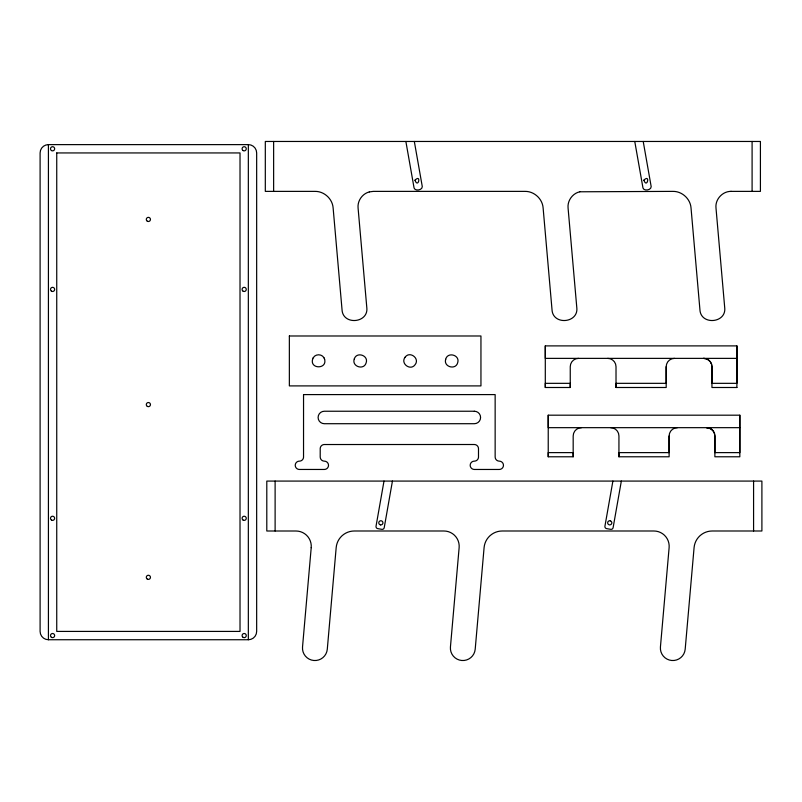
<?xml version="1.0" encoding="UTF-8"?>
<svg xmlns="http://www.w3.org/2000/svg" width="802" height="802" viewBox="0 0 802 802"><rect width="100%" height="100%" fill="white"/><g stroke="black" fill="none" stroke-linecap="round" stroke-linejoin="round"><path stroke-width="1.2" d="M48.421 639.735L48.421 144.621L248.339 144.621A8.321 8.321 0 0 1 256.66 152.941L256.66 631.415A8.321 8.321 0 0 1 248.339 639.735L48.421 639.735A8.321 8.321 0 0 1 40.1 631.415L40.1 152.941A8.321 8.321 0 0 1 48.421 144.621M248.339 639.735L248.339 144.621M545.3 387.496L545.3 383.336L570.252 383.336L570.252 387.496L545.3 387.496L545.3 345.893L736.898 345.893L736.898 387.496M548.227 456.779L548.227 452.619L573.179 452.619L573.179 456.779L548.227 456.779L548.227 415.185L739.825 415.185L739.825 456.779L714.873 456.779L714.873 435.987A8.321 8.321 0 0 0 706.552 427.666A8.321 8.321 0 0 1 714.873 435.987L714.873 452.619L739.825 452.619L739.825 415.185M570.252 387.496L570.252 366.694A8.321 8.321 0 0 1 578.573 358.374M573.179 456.779L573.179 435.987A8.321 8.321 0 0 1 581.5 427.666M674.512 358.374A8.321 8.321 0 0 0 666.191 366.694L666.191 387.496L616.016 387.496L616.016 366.694A8.321 8.321 0 0 0 607.695 358.374M677.439 427.666A8.321 8.321 0 0 0 669.119 435.987L669.119 456.779L618.933 456.779L618.943 435.987A8.321 8.321 0 0 0 610.623 427.666M312.569 359.336C309.893 369.291 327.296 369.291 324.62 359.336M383.998 481.08L376.038 526.202A2.075 2.075 0 0 0 377.722 528.618L381.822 529.34A2.075 2.075 0 0 0 384.228 527.646L392.439 481.08M612.888 481.08L604.929 526.202A2.075 2.075 0 0 0 606.623 528.618L610.713 529.34A2.075 2.075 0 0 0 613.119 527.646L621.339 481.08M312.569 359.336L313.191 357.832M405.12 357.201C400.068 363.426 410.524 371.286 415.095 364.689C420.148 358.464 409.682 350.614 405.12 357.201M313.191 357.832C315.376 353.762 321.813 353.772 323.998 357.832M369.321 191.919C362.344 193.673 357.321 200.861 358.083 208.019L366.785 307.407C368.94 323.306 342.654 325.612 342.023 309.572L333.131 208.019C332.539 198.876 324.138 191.177 314.975 191.377L265.312 191.377L265.312 141.463L760.416 141.463L760.416 191.377L731.234 191.377C722.562 191.127 714.983 199.397 715.996 208.019L724.687 307.407C726.843 323.306 700.557 325.612 699.915 309.572L691.033 208.019C690.442 198.876 682.041 191.177 672.878 191.377L579.806 191.788M369.321 191.919L373.331 191.377L524.969 191.377C534.132 191.177 542.533 198.876 543.124 208.019L552.007 309.572C552.648 325.612 578.934 323.306 576.778 307.407L568.077 208.019C567.285 200.68 572.588 193.342 579.806 191.788M730.732 191.387L731.234 191.377M736.898 358.374L545.3 358.374L545.3 345.893M736.898 387.496L711.945 387.496L711.945 366.694A8.321 8.321 0 0 0 703.625 358.374A8.321 8.321 0 0 1 711.945 366.694L711.945 383.336L736.898 383.336L736.898 345.893M739.825 427.666L548.227 427.666L548.227 415.185M323.998 357.832L324.62 359.336M643.214 141.463L651.174 186.585C651.314 190.164 644.076 191.447 642.983 188.029L634.763 141.463M414.323 141.463L422.283 186.585C422.423 190.174 415.185 191.437 414.083 188.029L405.872 141.463M753.579 481.08L753.579 530.994M752.096 141.463L752.096 191.377M669.119 435.987L669.119 452.619L618.933 452.619L618.933 456.779M666.191 366.694L666.191 383.336L616.016 383.336L616.016 387.496M275.116 481.08L275.116 531.004M273.632 141.463L273.632 191.377M56.741 152.941L56.741 631.415L240.019 631.415L240.019 152.941L56.741 152.941M289.352 335.988L289.352 385.902L480.949 385.902L480.949 335.988L289.352 335.988M303.547 394.594L303.537 457.34A4.16 4.16 0 0 1 299.758 461.13L299.036 461.15A4.16 4.16 0 0 0 295.256 464.959L295.256 465.671A4.16 4.16 0 0 0 299.036 469.451L324.359 469.461A4.16 4.16 0 0 0 328.519 465.31A4.16 4.16 0 0 0 324.359 461.15A4.16 4.16 0 0 1 320.198 456.99L320.219 448.308A4.16 4.16 0 0 1 323.998 444.529L474.343 444.508A4.16 4.16 0 0 1 478.503 448.669L478.493 457.351A4.16 4.16 0 0 1 474.714 461.13L474.333 461.13A4.16 4.16 0 0 0 470.183 465.31A4.16 4.16 0 0 0 474.343 469.461L499.305 469.461A4.16 4.16 0 0 0 503.466 465.31A4.16 4.16 0 0 0 499.305 461.15A4.16 4.16 0 0 1 495.145 456.99L495.145 394.594L303.547 394.594M414.975 180.209C418.243 189.102 421.631 173.473 414.975 180.209M311.216 547.636L302.524 647.024A12.431 12.431 0 0 0 313.823 660.487A12.431 12.431 0 0 0 327.296 649.189L336.178 547.636A18.225 18.225 0 0 1 354.334 530.994L443.887 530.994A15.308 15.308 0 0 1 459.135 547.636L450.433 647.024A12.431 12.431 0 0 0 461.731 660.487A12.431 12.431 0 0 0 475.205 649.189L484.087 547.636A18.225 18.225 0 0 1 502.242 530.994L653.881 530.994A15.308 15.308 0 0 1 669.119 547.636L660.427 647.024A12.431 12.431 0 0 0 671.725 660.487A12.431 12.431 0 0 0 685.189 649.189L694.081 547.636A18.225 18.225 0 0 1 712.236 530.994L761.9 530.994L761.9 481.08L266.795 481.08L266.795 531.004L295.968 531.004A15.308 15.308 0 0 1 311.216 547.636M643.876 180.179C647.003 189.112 650.633 173.543 643.876 180.179M445.681 359.296C443.265 366.945 455.887 370.414 457.721 362.604C460.137 354.955 447.516 351.487 445.681 359.296M354.273 358.975C351.456 366.484 363.867 370.624 366.113 362.915C368.93 355.406 356.519 351.276 354.273 358.975M474.343 411.236L324.339 411.236A6.236 6.236 0 0 0 318.103 417.471A6.236 6.236 0 0 0 324.339 423.707L474.343 423.707A6.236 6.236 0 0 0 480.588 417.471A6.236 6.236 0 0 0 474.343 411.236M610.292 520.819L609.751 520.749A2.075 2.075 0 0 0 609.209 524.839L609.751 524.909A2.075 2.075 0 0 0 610.292 520.819M380.499 524.859L380.238 524.819A2.075 2.075 0 0 1 379.326 521.43A2.075 2.075 0 0 1 382.785 522.042A2.075 2.075 0 0 1 380.76 524.909L380.499 524.859M243.136 150.586A2.075 2.075 0 0 0 246.264 148.781A2.075 2.075 0 0 0 243.136 146.987A2.075 2.075 0 0 0 243.136 150.586M51.518 150.575A2.075 2.075 0 0 0 54.656 148.811A2.075 2.075 0 0 0 51.569 146.966A2.075 2.075 0 0 0 51.518 150.575M243.136 291.216A2.075 2.075 0 0 0 246.264 289.412A2.075 2.075 0 0 0 243.136 287.607A2.075 2.075 0 0 0 243.136 291.216M51.448 291.156A2.075 2.075 0 0 0 54.656 289.522A2.075 2.075 0 0 0 51.639 287.557A2.075 2.075 0 0 0 51.448 291.156M243.146 520.107A2.075 2.075 0 0 0 246.264 518.303A2.075 2.075 0 0 0 243.146 516.508A2.075 2.075 0 0 0 243.146 520.107M243.146 637.369A2.075 2.075 0 0 0 246.264 635.575A2.075 2.075 0 0 0 243.146 633.77A2.075 2.075 0 0 0 243.146 637.369M51.418 637.299A2.075 2.075 0 0 0 54.646 635.705A2.075 2.075 0 0 0 51.649 633.71A2.075 2.075 0 0 0 51.418 637.299M51.528 520.097A2.075 2.075 0 0 0 54.646 518.303A2.075 2.075 0 0 0 51.528 516.498A2.075 2.075 0 0 0 51.528 520.097M147.337 579.134A2.075 2.075 0 0 0 150.455 577.34A2.075 2.075 0 0 0 147.337 575.535A2.075 2.075 0 0 0 147.337 579.134M147.337 406.393A2.075 2.075 0 0 0 150.455 404.589A2.075 2.075 0 0 0 147.337 402.794A2.075 2.075 0 0 0 147.337 406.393M147.337 221.232A2.075 2.075 0 0 0 150.455 219.437A2.075 2.075 0 0 0 147.337 217.633A2.075 2.075 0 0 0 147.337 221.232"/></g></svg>
